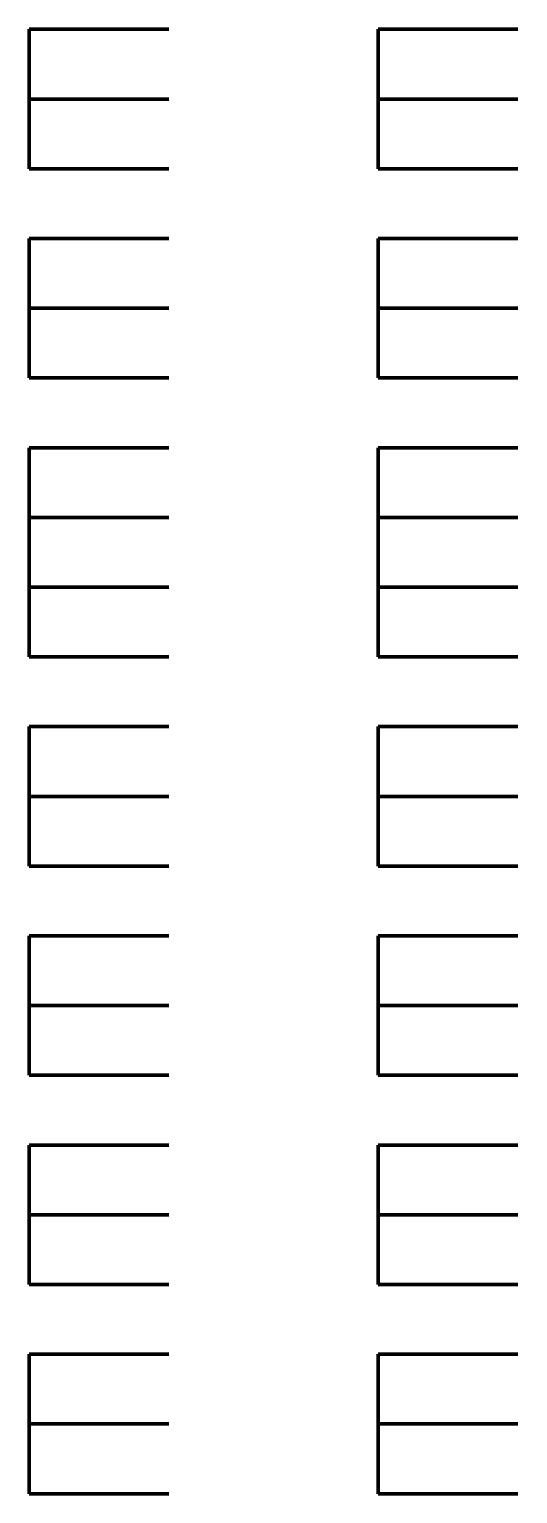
# Model space of a CAD drawing. Header units: inches. Extents: x 16 to 776, y 37 to 575.
# Drawn here: x 301.667 to 302.833, y 339.167 to 342.667 of the extents above; entities that cross this region are included whole.
import ezdxf

# ---------------------------------------------------------------- set-up
doc = ezdxf.new("R2010")
doc.units = ezdxf.units.IN
doc.header["$MEASUREMENT"] = 0
doc.layers.add('P', color=250, linetype='CONTINUOUS', lineweight=100)

msp = doc.modelspace()

# ---------------------------------------------------------------- linework, layer by layer
at = {"layer": 'P', "color": 0, "linetype": 'Continuous'}
for points in [[(301.6667, 342.6667), (301.8333, 342.6667)], [(301.6667, 342.6667), (301.8333, 342.6667)], [(301.6667, 342.6667), (301.8333, 342.6667)], [(301.6667, 342.6667), (301.8333, 342.6667)], [(301.6667, 342.6667), (301.6667, 342.5)], [(301.6667, 342.6667), (301.8333, 342.6667)], [(301.8333, 342.6667), (302, 342.6667)], [(301.8333, 342.6667), (302, 342.6667)], [(301.8333, 342.6667), (302, 342.6667)], [(301.8333, 342.6667), (302, 342.6667)], [(301.8333, 342.6667), (302, 342.6667)], [(302.5, 342.6667), (302.6667, 342.6667)], [(302.5, 342.6667), (302.6667, 342.6667)], [(302.5, 342.6667), (302.6667, 342.6667)], [(302.5, 342.6667), (302.6667, 342.6667)], [(302.5, 342.6667), (302.5, 342.5)], [(302.5, 342.6667), (302.6667, 342.6667)], [(302.6667, 342.6667), (302.8333, 342.6667)], [(302.6667, 342.6667), (302.8333, 342.6667)], [(302.6667, 342.6667), (302.8333, 342.6667)], [(302.6667, 342.6667), (302.8333, 342.6667)], [(302.6667, 342.6667), (302.8333, 342.6667)], [(301.6667, 342.5), (301.8333, 342.5)], [(301.6667, 342.5), (301.6667, 342.3333)], [(301.6667, 342.5), (301.8333, 342.5)], [(301.8333, 342.5), (302, 342.5)], [(301.8333, 342.5), (302, 342.5)], [(302.5, 342.5), (302.6667, 342.5)], [(302.5, 342.5), (302.5, 342.3333)], [(302.5, 342.5), (302.6667, 342.5)], [(302.6667, 342.5), (302.8333, 342.5)], [(302.6667, 342.5), (302.8333, 342.5)], [(301.6667, 342.3333), (301.8333, 342.3333)], [(301.6667, 342.3333), (301.8333, 342.3333)], [(301.6667, 342.3333), (301.8333, 342.3333)], [(301.8333, 342.3333), (302, 342.3333)], [(301.8333, 342.3333), (302, 342.3333)], [(301.8333, 342.3333), (302, 342.3333)], [(302.5, 342.3333), (302.6667, 342.3333)], [(302.5, 342.3333), (302.6667, 342.3333)], [(302.5, 342.3333), (302.6667, 342.3333)], [(302.6667, 342.3333), (302.8333, 342.3333)], [(302.6667, 342.3333), (302.8333, 342.3333)], [(302.6667, 342.3333), (302.8333, 342.3333)], [(301.6667, 342.1667), (301.8333, 342.1667)], [(301.6667, 342.1667), (301.8333, 342.1667)], [(301.6667, 342.1667), (301.8333, 342.1667)], [(301.6667, 342.1667), (301.8333, 342.1667)], [(301.6667, 342.1667), (301.6667, 342)], [(301.6667, 342.1667), (301.8333, 342.1667)], [(301.8333, 342.1667), (302, 342.1667)], [(301.8333, 342.1667), (302, 342.1667)], [(301.8333, 342.1667), (302, 342.1667)], [(301.8333, 342.1667), (302, 342.1667)], [(301.8333, 342.1667), (302, 342.1667)], [(302.5, 342.1667), (302.6667, 342.1667)], [(302.5, 342.1667), (302.6667, 342.1667)], [(302.5, 342.1667), (302.6667, 342.1667)], [(302.5, 342.1667), (302.6667, 342.1667)], [(302.5, 342.1667), (302.5, 342)], [(302.5, 342.1667), (302.6667, 342.1667)], [(302.6667, 342.1667), (302.8333, 342.1667)], [(302.6667, 342.1667), (302.8333, 342.1667)], [(302.6667, 342.1667), (302.8333, 342.1667)], [(302.6667, 342.1667), (302.8333, 342.1667)], [(302.6667, 342.1667), (302.8333, 342.1667)], [(301.6667, 342), (301.8333, 342)], [(301.6667, 342), (301.6667, 341.8333)], [(301.6667, 342), (301.8333, 342)], [(301.8333, 342), (302, 342)], [(301.8333, 342), (302, 342)], [(302.5, 342), (302.6667, 342)], [(302.5, 342), (302.5, 341.8333)], [(302.5, 342), (302.6667, 342)], [(302.6667, 342), (302.8333, 342)], [(302.6667, 342), (302.8333, 342)], [(301.6667, 341.8333), (301.8333, 341.8333)], [(301.6667, 341.8333), (301.8333, 341.8333)], [(301.6667, 341.8333), (301.8333, 341.8333)], [(301.6667, 341.8333), (301.8333, 341.8333)], [(301.6667, 341.8333), (301.8333, 341.8333)], [(301.6667, 341.8333), (301.8333, 341.8333)], [(301.8333, 341.8333), (302, 341.8333)], [(301.8333, 341.8333), (302, 341.8333)], [(301.8333, 341.8333), (302, 341.8333)], [(301.8333, 341.8333), (302, 341.8333)], [(301.8333, 341.8333), (302, 341.8333)], [(301.8333, 341.8333), (302, 341.8333)], [(302.5, 341.8333), (302.6667, 341.8333)], [(302.5, 341.8333), (302.6667, 341.8333)], [(302.5, 341.8333), (302.6667, 341.8333)], [(302.5, 341.8333), (302.6667, 341.8333)], [(302.5, 341.8333), (302.6667, 341.8333)], [(302.5, 341.8333), (302.6667, 341.8333)], [(302.6667, 341.8333), (302.8333, 341.8333)], [(302.6667, 341.8333), (302.8333, 341.8333)], [(302.6667, 341.8333), (302.8333, 341.8333)], [(302.6667, 341.8333), (302.8333, 341.8333)], [(302.6667, 341.8333), (302.8333, 341.8333)], [(302.6667, 341.8333), (302.8333, 341.8333)], [(301.6667, 341.6667), (301.8333, 341.6667)], [(301.6667, 341.6667), (301.6667, 341.5)], [(301.6667, 341.6667), (301.8333, 341.6667)], [(301.8333, 341.6667), (302, 341.6667)], [(301.8333, 341.6667), (302, 341.6667)], [(302.5, 341.6667), (302.6667, 341.6667)], [(302.5, 341.6667), (302.5, 341.5)], [(302.5, 341.6667), (302.6667, 341.6667)], [(302.6667, 341.6667), (302.8333, 341.6667)], [(302.6667, 341.6667), (302.8333, 341.6667)], [(301.6667, 341.5), (301.8333, 341.5)], [(301.6667, 341.5), (301.6667, 341.3333)], [(301.6667, 341.5), (301.8333, 341.5)], [(301.8333, 341.5), (302, 341.5)], [(301.8333, 341.5), (302, 341.5)], [(302.5, 341.5), (302.6667, 341.5)], [(302.5, 341.5), (302.5, 341.3333)], [(302.5, 341.5), (302.6667, 341.5)], [(302.6667, 341.5), (302.8333, 341.5)], [(302.6667, 341.5), (302.8333, 341.5)], [(301.6667, 341.3333), (301.8333, 341.3333)], [(301.6667, 341.3333), (301.6667, 341.3333)], [(301.6667, 341.3333), (301.8333, 341.3333)], [(301.6667, 341.3333), (301.8333, 341.3333)], [(301.6667, 341.3333), (301.6667, 341.1667)], [(301.6667, 341.3333), (301.8333, 341.3333)], [(301.8333, 341.3333), (302, 341.3333)], [(301.8333, 341.3333), (302, 341.3333)], [(301.8333, 341.3333), (302, 341.3333)], [(301.8333, 341.3333), (302, 341.3333)], [(302.5, 341.3333), (302.6667, 341.3333)], [(302.5, 341.3333), (302.5, 341.3333)], [(302.5, 341.3333), (302.6667, 341.3333)], [(302.5, 341.3333), (302.6667, 341.3333)], [(302.5, 341.3333), (302.5, 341.1667)], [(302.5, 341.3333), (302.6667, 341.3333)], [(302.6667, 341.3333), (302.8333, 341.3333)], [(302.6667, 341.3333), (302.8333, 341.3333)], [(302.6667, 341.3333), (302.8333, 341.3333)], [(302.6667, 341.3333), (302.8333, 341.3333)], [(301.6667, 341.1667), (301.8333, 341.1667)], [(301.6667, 341.1667), (301.8333, 341.1667)], [(301.8333, 341.1667), (302, 341.1667)], [(301.8333, 341.1667), (302, 341.1667)], [(302.5, 341.1667), (302.6667, 341.1667)], [(302.5, 341.1667), (302.6667, 341.1667)], [(302.6667, 341.1667), (302.8333, 341.1667)], [(302.6667, 341.1667), (302.8333, 341.1667)], [(301.6667, 341), (301.8333, 341)], [(301.6667, 341), (301.6667, 341)], [(301.6667, 341), (301.8333, 341)], [(301.6667, 341), (301.8333, 341)], [(301.6667, 341), (301.6667, 340.8333)], [(301.6667, 341), (301.8333, 341)], [(301.8333, 341), (302, 341)], [(301.8333, 341), (302, 341)], [(301.8333, 341), (302, 341)], [(301.8333, 341), (302, 341)], [(302.5, 341), (302.6667, 341)], [(302.5, 341), (302.5, 341)], [(302.5, 341), (302.6667, 341)], [(302.5, 341), (302.6667, 341)], [(302.5, 341), (302.5, 340.8333)], [(302.5, 341), (302.6667, 341)], [(302.6667, 341), (302.8333, 341)], [(302.6667, 341), (302.8333, 341)], [(302.6667, 341), (302.8333, 341)], [(302.6667, 341), (302.8333, 341)], [(301.6667, 340.8333), (301.8333, 340.8333)], [(301.6667, 340.8333), (301.6667, 340.6667)], [(301.6667, 340.8333), (301.8333, 340.8333)], [(301.8333, 340.8333), (302, 340.8333)], [(301.8333, 340.8333), (302, 340.8333)], [(302.5, 340.8333), (302.6667, 340.8333)], [(302.5, 340.8333), (302.5, 340.6667)], [(302.5, 340.8333), (302.6667, 340.8333)], [(302.6667, 340.8333), (302.8333, 340.8333)], [(302.6667, 340.8333), (302.8333, 340.8333)], [(301.6667, 340.6667), (301.8333, 340.6667)], [(301.6667, 340.6667), (301.8333, 340.6667)], [(301.8333, 340.6667), (302, 340.6667)], [(301.8333, 340.6667), (302, 340.6667)], [(302.5, 340.6667), (302.6667, 340.6667)], [(302.5, 340.6667), (302.6667, 340.6667)], [(302.6667, 340.6667), (302.8333, 340.6667)], [(302.6667, 340.6667), (302.8333, 340.6667)], [(301.6667, 340.5), (301.8333, 340.5)], [(301.6667, 340.5), (301.6667, 340.5)], [(301.6667, 340.5), (301.8333, 340.5)], [(301.6667, 340.5), (301.8333, 340.5)], [(301.6667, 340.5), (301.6667, 340.3333)], [(301.6667, 340.5), (301.8333, 340.5)], [(301.8333, 340.5), (302, 340.5)], [(301.8333, 340.5), (302, 340.5)], [(301.8333, 340.5), (302, 340.5)], [(301.8333, 340.5), (302, 340.5)], [(302.5, 340.5), (302.6667, 340.5)], [(302.5, 340.5), (302.5, 340.5)], [(302.5, 340.5), (302.6667, 340.5)], [(302.5, 340.5), (302.6667, 340.5)], [(302.5, 340.5), (302.5, 340.3333)], [(302.5, 340.5), (302.6667, 340.5)], [(302.6667, 340.5), (302.8333, 340.5)], [(302.6667, 340.5), (302.8333, 340.5)], [(302.6667, 340.5), (302.8333, 340.5)], [(302.6667, 340.5), (302.8333, 340.5)], [(301.6667, 340.3333), (301.8333, 340.3333)], [(301.6667, 340.3333), (301.6667, 340.1667)], [(301.6667, 340.3333), (301.8333, 340.3333)], [(301.8333, 340.3333), (302, 340.3333)], [(301.8333, 340.3333), (302, 340.3333)], [(302.5, 340.3333), (302.6667, 340.3333)], [(302.5, 340.3333), (302.5, 340.1667)], [(302.5, 340.3333), (302.6667, 340.3333)], [(302.6667, 340.3333), (302.8333, 340.3333)], [(302.6667, 340.3333), (302.8333, 340.3333)], [(301.6667, 340.1667), (301.8333, 340.1667)], [(301.6667, 340.1667), (301.8333, 340.1667)], [(301.8333, 340.1667), (302, 340.1667)], [(301.8333, 340.1667), (302, 340.1667)], [(302.5, 340.1667), (302.6667, 340.1667)], [(302.5, 340.1667), (302.6667, 340.1667)], [(302.6667, 340.1667), (302.8333, 340.1667)], [(302.6667, 340.1667), (302.8333, 340.1667)], [(301.6667, 340), (301.8333, 340)], [(301.6667, 340), (301.6667, 340)], [(301.6667, 340), (301.8333, 340)], [(301.6667, 340), (301.8333, 340)], [(301.6667, 340), (301.6667, 339.8333)], [(301.6667, 340), (301.8333, 340)], [(301.8333, 340), (302, 340)], [(301.8333, 340), (302, 340)], [(301.8333, 340), (302, 340)], [(301.8333, 340), (302, 340)], [(302.5, 340), (302.6667, 340)], [(302.5, 340), (302.5, 340)], [(302.5, 340), (302.6667, 340)], [(302.5, 340), (302.6667, 340)], [(302.5, 340), (302.5, 339.8333)], [(302.5, 340), (302.6667, 340)], [(302.6667, 340), (302.8333, 340)], [(302.6667, 340), (302.8333, 340)], [(302.6667, 340), (302.8333, 340)], [(302.6667, 340), (302.8333, 340)], [(301.6667, 339.8333), (301.8333, 339.8333)], [(301.6667, 339.8333), (301.6667, 339.6667)], [(301.6667, 339.8333), (301.8333, 339.8333)], [(301.8333, 339.8333), (302, 339.8333)], [(301.8333, 339.8333), (302, 339.8333)], [(302.5, 339.8333), (302.6667, 339.8333)], [(302.5, 339.8333), (302.5, 339.6667)], [(302.5, 339.8333), (302.6667, 339.8333)], [(302.6667, 339.8333), (302.8333, 339.8333)], [(302.6667, 339.8333), (302.8333, 339.8333)], [(301.6667, 339.6667), (301.8333, 339.6667)], [(301.6667, 339.6667), (301.8333, 339.6667)], [(301.6667, 339.6667), (301.8333, 339.6667)], [(301.6667, 339.6667), (301.8333, 339.6667)], [(301.6667, 339.6667), (301.8333, 339.6667)], [(301.6667, 339.6667), (301.8333, 339.6667)], [(301.8333, 339.6667), (302, 339.6667)], [(301.8333, 339.6667), (302, 339.6667)], [(301.8333, 339.6667), (302, 339.6667)], [(301.8333, 339.6667), (302, 339.6667)], [(301.8333, 339.6667), (302, 339.6667)], [(301.8333, 339.6667), (302, 339.6667)], [(302.5, 339.6667), (302.6667, 339.6667)], [(302.5, 339.6667), (302.6667, 339.6667)], [(302.5, 339.6667), (302.6667, 339.6667)], [(302.5, 339.6667), (302.6667, 339.6667)], [(302.5, 339.6667), (302.6667, 339.6667)], [(302.5, 339.6667), (302.6667, 339.6667)], [(302.6667, 339.6667), (302.8333, 339.6667)], [(302.6667, 339.6667), (302.8333, 339.6667)], [(302.6667, 339.6667), (302.8333, 339.6667)], [(302.6667, 339.6667), (302.8333, 339.6667)], [(302.6667, 339.6667), (302.8333, 339.6667)], [(302.6667, 339.6667), (302.8333, 339.6667)], [(301.6667, 339.5), (301.8333, 339.5)], [(301.6667, 339.5), (301.6667, 339.3333)], [(301.6667, 339.5), (301.8333, 339.5)], [(301.8333, 339.5), (302, 339.5)], [(301.8333, 339.5), (302, 339.5)], [(302.5, 339.5), (302.6667, 339.5)], [(302.5, 339.5), (302.5, 339.3333)], [(302.5, 339.5), (302.6667, 339.5)], [(302.6667, 339.5), (302.8333, 339.5)], [(302.6667, 339.5), (302.8333, 339.5)], [(301.6667, 339.3333), (301.8333, 339.3333)], [(301.6667, 339.3333), (301.6667, 339.1667)], [(301.6667, 339.3333), (301.8333, 339.3333)], [(301.8333, 339.3333), (302, 339.3333)], [(301.8333, 339.3333), (302, 339.3333)], [(302.5, 339.3333), (302.6667, 339.3333)], [(302.5, 339.3333), (302.5, 339.1667)], [(302.5, 339.3333), (302.6667, 339.3333)], [(302.6667, 339.3333), (302.8333, 339.3333)], [(302.6667, 339.3333), (302.8333, 339.3333)], [(301.6667, 339.1667), (301.8333, 339.1667)], [(301.6667, 339.1667), (301.6667, 339.1667)], [(301.6667, 339.1667), (301.8333, 339.1667)], [(301.6667, 339.1667), (301.8333, 339.1667)], [(301.6667, 339.1667), (301.8333, 339.1667)], [(301.8333, 339.1667), (302, 339.1667)], [(301.8333, 339.1667), (302, 339.1667)], [(301.8333, 339.1667), (302, 339.1667)], [(301.8333, 339.1667), (302, 339.1667)], [(302.5, 339.1667), (302.6667, 339.1667)], [(302.5, 339.1667), (302.5, 339.1667)], [(302.5, 339.1667), (302.6667, 339.1667)], [(302.5, 339.1667), (302.6667, 339.1667)], [(302.5, 339.1667), (302.6667, 339.1667)], [(302.6667, 339.1667), (302.8333, 339.1667)], [(302.6667, 339.1667), (302.8333, 339.1667)], [(302.6667, 339.1667), (302.8333, 339.1667)], [(302.6667, 339.1667), (302.8333, 339.1667)]]:
    msp.add_lwpolyline(points, dxfattribs=at)

doc.saveas('drawing.dxf')
